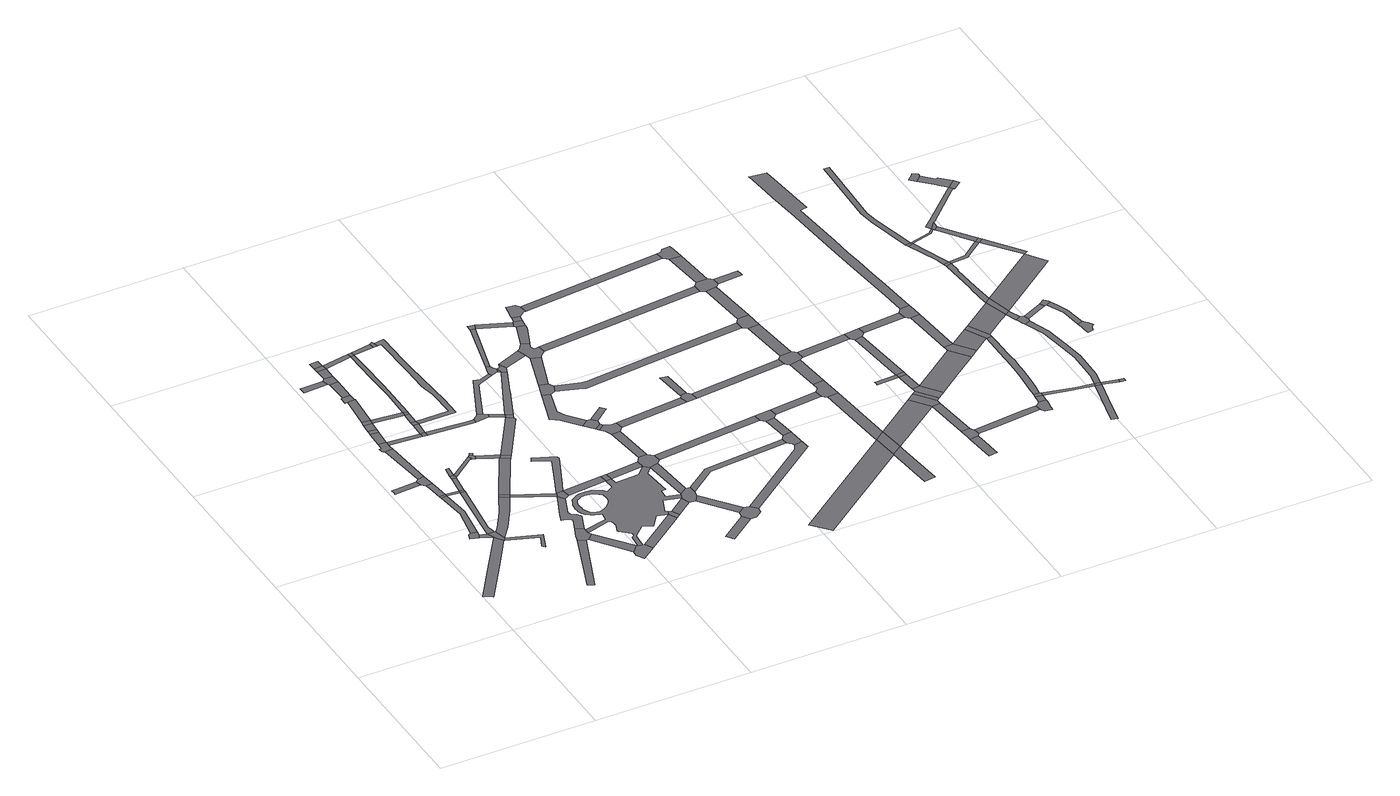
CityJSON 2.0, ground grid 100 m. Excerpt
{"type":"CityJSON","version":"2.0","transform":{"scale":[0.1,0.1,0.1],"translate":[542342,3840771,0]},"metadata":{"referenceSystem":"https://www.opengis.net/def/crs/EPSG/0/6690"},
"CityObjects":{
"road1":{"type":"Road","attributes":{"RoadStructureAttribute.sectionType":"1"},"geometry":[{"type":"MultiSurface","lod":"1","boundaries":[[[0,1,2,3,4,5,6,7,8]]]}]},
"road2":{"type":"Road","geometry":[{"type":"MultiSurface","lod":"1","boundaries":[[[9,10,11,12,13,14,15]]]}]},
"road3":{"type":"Road","attributes":{"RoadStructureAttribute.sectionType":"1"},"geometry":[{"type":"MultiSurface","lod":"1","boundaries":[[[13,12,0,16]]]}]},
"road4":{"type":"Road","geometry":[{"type":"MultiSurface","lod":"1","boundaries":[[[17,18,19,20,21]]]}]},
"road5":{"type":"Road","geometry":[{"type":"MultiSurface","lod":"1","boundaries":[[[16,0,8,22,23,24]]]}]},
"road6":{"type":"Road","attributes":{"RoadStructureAttribute.sectionType":"1"},"geometry":[{"type":"MultiSurface","lod":"1","boundaries":[[[25,26,27,28,9,15]]]}]},
"road7":{"type":"Road","geometry":[{"type":"MultiSurface","lod":"1","boundaries":[[[29,30,27,26]]]}]},
"road8":{"type":"Road","attributes":{"RoadStructureAttribute.sectionType":"1"},"geometry":[{"type":"MultiSurface","lod":"1","boundaries":[[[31,32,33,34,30,29]]]}]},
"road9":{"type":"Road","geometry":[{"type":"MultiSurface","lod":"1","boundaries":[[[35,36,17,21,33,32]]]}]},
"road10":{"type":"Road","attributes":{"RoadStructureAttribute.sectionType":"1"},"geometry":[{"type":"MultiSurface","lod":"1","boundaries":[[[37,38,16,24,39,40,41]]]}]},
"road11":{"type":"Road","attributes":{"RoadStructureAttribute.sectionType":"1"},"geometry":[{"type":"MultiSurface","lod":"1","boundaries":[[[42,43,44,45,46,22,8]]]}]},
"road12":{"type":"Road","attributes":{"RoadStructureAttribute.sectionType":"1"},"geometry":[{"type":"MultiSurface","lod":"1","boundaries":[[[29,26,37,47]]]}]},
"road13":{"type":"Road","attributes":{"RoadStructureAttribute.sectionType":"1"},"geometry":[{"type":"MultiSurface","lod":"1","boundaries":[[[48,49,50,36,35]]]}]},
"road14":{"type":"Road","geometry":[{"type":"MultiSurface","lod":"1","boundaries":[[[51,52,53,54,55,56,49,48,57,58,59]]]}]},
"road15":{"type":"Road","attributes":{"RoadStructureAttribute.sectionType":"1"},"geometry":[{"type":"MultiSurface","lod":"1","boundaries":[[[60,61,62,23,22,63,64,65,66,67,68]]]}]},
"road16":{"type":"Road","geometry":[{"type":"MultiSurface","lod":"1","boundaries":[[[47,37,41,69]]]}]},
"road17":{"type":"Road","attributes":{"RoadStructureAttribute.sectionType":"1"},"geometry":[{"type":"MultiSurface","lod":"1","boundaries":[[[70,71,72,73]]]}]},
"road18":{"type":"Road","attributes":{"RoadStructureAttribute.sectionType":"1"},"geometry":[{"type":"MultiSurface","lod":"1","boundaries":[[[74,75,76,51,59,77]]]}]},
"road19":{"type":"Road","attributes":{"RoadStructureAttribute.sectionType":"1"},"geometry":[{"type":"MultiSurface","lod":"1","boundaries":[[[78,47,69,79]]]}]},
"road20":{"type":"Road","geometry":[{"type":"MultiSurface","lod":"1","boundaries":[[[80,74,77,81]]]}]},
"road21":{"type":"Road","geometry":[{"type":"MultiSurface","lod":"1","boundaries":[[[82,78,79,83,84]]]}]},
"road22":{"type":"Road","attributes":{"RoadStructureAttribute.sectionType":"1"},"geometry":[{"type":"MultiSurface","lod":"1","boundaries":[[[85,80,81,86,87]]]}]},
"road23":{"type":"Road","geometry":[{"type":"MultiSurface","lod":"1","boundaries":[[[88,89,82,84]]]}]},
"road24":{"type":"Road","geometry":[{"type":"MultiSurface","lod":"1","boundaries":[[[90,85,87,91]]]}]},
"road25":{"type":"Road","geometry":[{"type":"MultiSurface","lod":"1","boundaries":[[[92,93,94,95,96,97]]]}]},
"road26":{"type":"Road","attributes":{"RoadStructureAttribute.sectionType":"1"},"geometry":[{"type":"MultiSurface","lod":"1","boundaries":[[[59,58,98,99]]]}]},
"road27":{"type":"Road","attributes":{"RoadStructureAttribute.sectionType":"1"},"geometry":[{"type":"MultiSurface","lod":"1","boundaries":[[[100,101,102,90,91]]]}]},
"road28":{"type":"Road","geometry":[{"type":"MultiSurface","lod":"1","boundaries":[[[103,60,68,104]]]}]},
"road29":{"type":"Road","attributes":{"RoadStructureAttribute.sectionType":"1"},"geometry":[{"type":"MultiSurface","lod":"1","boundaries":[[[105,84,83,106]]]}]},
"road30":{"type":"Road","geometry":[{"type":"MultiSurface","lod":"1","boundaries":[[[107,108,109,102,101,110,111,112]]]}]},
"road31":{"type":"Road","geometry":[{"type":"MultiSurface","lod":"1","boundaries":[[[113,114,70,73,115,116,117,118,119]]]}]},
"road32":{"type":"Road","attributes":{"RoadStructureAttribute.sectionType":"1"},"geometry":[{"type":"MultiSurface","lod":"1","boundaries":[[[120,107,112,121]]]}]},
"road33":{"type":"Road","attributes":{"RoadStructureAttribute.sectionType":"1"},"geometry":[{"type":"MultiSurface","lod":"1","boundaries":[[[91,87,122,123]]]}]},
"road34":{"type":"Road","geometry":[{"type":"MultiSurface","lod":"1","boundaries":[[[124,92,97,120,121,125]]]}]},
"road35":{"type":"Road","geometry":[{"type":"MultiSurface","lod":"1","boundaries":[[[99,98,126,127]]]}]},
"road36":{"type":"Road","attributes":{"RoadStructureAttribute.sectionType":"1"},"geometry":[{"type":"MultiSurface","lod":"1","boundaries":[[[128,129,124,125]]]}]},
"road37":{"type":"Road","attributes":{"RoadStructureAttribute.sectionType":"1"},"geometry":[{"type":"MultiSurface","lod":"1","boundaries":[[[116,115,130,131]]]}]},
"road38":{"type":"Road","attributes":{"RoadStructureAttribute.sectionType":"1"},"geometry":[{"type":"MultiSurface","lod":"1","boundaries":[[[132,99,127,133]]]}]},
"road39":{"type":"Road","attributes":{"RoadStructureAttribute.sectionType":"1"},"geometry":[{"type":"MultiSurface","lod":"1","boundaries":[[[104,68,134,135,136]]]}]},
"road40":{"type":"Road","geometry":[{"type":"MultiSurface","lod":"1","boundaries":[[[137,138,129,128,139]]]}]},
"road41":{"type":"Road","attributes":{"RoadStructureAttribute.sectionType":"1"},"geometry":[{"type":"MultiSurface","lod":"1","boundaries":[[[135,140,141,142,143,144,145,146,113,119,147,148,149,150,151]]]}]},
"road42":{"type":"Road","attributes":{"RoadStructureAttribute.sectionType":"1"},"geometry":[{"type":"MultiSurface","lod":"1","boundaries":[[[152,153,154,103,104,155,156,157,158]]]}]},
"road43":{"type":"Road","attributes":{"RoadStructureAttribute.sectionType":"1"},"geometry":[{"type":"MultiSurface","lod":"1","boundaries":[[[159,105,106,160,161,162,163]]]}]},
"road44":{"type":"Road","geometry":[{"type":"MultiSurface","lod":"1","boundaries":[[[164,132,133,165]]]}]},
"road45":{"type":"Road","attributes":{"RoadStructureAttribute.sectionType":"1"},"geometry":[{"type":"MultiSurface","lod":"1","boundaries":[[[166,167,168,138,137]]]}]},
"road46":{"type":"Road","geometry":[{"type":"MultiSurface","lod":"1","boundaries":[[[169,170,159,163]]]}]},
"road47":{"type":"Road","attributes":{"RoadStructureAttribute.sectionType":"1"},"geometry":[{"type":"MultiSurface","lod":"1","boundaries":[[[122,164,165,171]]]}]},
"road48":{"type":"Road","geometry":[{"type":"MultiSurface","lod":"1","boundaries":[[[123,122,171,172]]]}]},
"road49":{"type":"Road","geometry":[{"type":"MultiSurface","lod":"1","boundaries":[[[173,131,130,174,175,176,177,178,179]]]}]},
"road50":{"type":"Road","attributes":{"RoadStructureAttribute.sectionType":"1"},"geometry":[{"type":"MultiSurface","lod":"1","boundaries":[[[180,162,161,181,152,182]]]}]},
"road51":{"type":"Road","geometry":[{"type":"MultiSurface","lod":"1","boundaries":[[[183,136,135,151,184]]]}]},
"road52":{"type":"Road","attributes":{"RoadStructureAttribute.sectionType":"1"},"geometry":[{"type":"MultiSurface","lod":"1","boundaries":[[[185,137,139,186]]]}]},
"road53":{"type":"Road","attributes":{"RoadStructureAttribute.sectionType":"1"},"geometry":[{"type":"MultiSurface","lod":"1","boundaries":[[[187,188,127,126,189,190,191,192]]]}]},
"road54":{"type":"Road","attributes":{"RoadStructureAttribute.sectionType":"1"},"geometry":[{"type":"MultiSurface","lod":"1","boundaries":[[[193,194,195,186,196,197,198,123,172]]]}]},
"road55":{"type":"Road","geometry":[{"type":"MultiSurface","lod":"1","boundaries":[[[182,152,158,199]]]}]},
"road56":{"type":"Road","geometry":[{"type":"MultiSurface","lod":"1","boundaries":[[[200,185,186,195]]]}]},
"road57":{"type":"Road","attributes":{"RoadStructureAttribute.sectionType":"1"},"geometry":[{"type":"MultiSurface","lod":"1","boundaries":[[[201,202,203,204,205,206,207,208,209,210,211,212,213,214,215,136,183]]]}]},
"road58":{"type":"Road","attributes":{"RoadStructureAttribute.sectionType":"1"},"geometry":[{"type":"MultiSurface","lod":"1","boundaries":[[[216,217,218,219,220,221,222,223,224,225,226,227,228,229,230,231,232,233,165,133]]]}]},
"road59":{"type":"Road","attributes":{"RoadStructureAttribute.sectionType":"1"},"geometry":[{"type":"MultiSurface","lod":"1","boundaries":[[[234,183,184,235]]]}]},
"road60":{"type":"Road","attributes":{"RoadStructureAttribute.sectionType":"1"},"geometry":[{"type":"MultiSurface","lod":"1","boundaries":[[[236,177,176,237]]]}]},
"road61":{"type":"Road","geometry":[{"type":"MultiSurface","lod":"1","boundaries":[[[238,239,240,241,242,243,244,245,246,179,178,247,248,249,250,236,251,252,253,254,255,256,257,258,259,260,261,262,263,264,265,266,235,267,268,269,270,271,272,273,274,275,276,277,278,279,280,281,282,283,284,285,286,287,288,289,290,291,292,293,294,295,118,117,296,297],[298,299,300,301,302,303,304,305,306,307,308,309,310,311,312,313,314,315,316,317,318,319,320,321,322,323,324,325,326,327,328,329,330]]]}]},
"road62":{"type":"Road","attributes":{"RoadStructureAttribute.sectionType":"1"},"geometry":[{"type":"MultiSurface","lod":"1","boundaries":[[[331,182,199,332,333]]]}]},
"road63":{"type":"Road","attributes":{"RoadStructureAttribute.sectionType":"1"},"geometry":[{"type":"MultiSurface","lod":"1","boundaries":[[[334,200,195,335,336]]]}]},
"road64":{"type":"Road","geometry":[{"type":"MultiSurface","lod":"1","boundaries":[[[337,338,339,192,191,340,341,342]]]}]},
"road65":{"type":"Road","geometry":[{"type":"MultiSurface","lod":"1","boundaries":[[[343,334,336,226,225]]]}]},
"road66":{"type":"Road","attributes":{"RoadStructureAttribute.sectionType":"1"},"geometry":[{"type":"MultiSurface","lod":"1","boundaries":[[[341,340,344,331,345]]]}]},
"road67":{"type":"Road","geometry":[{"type":"MultiSurface","lod":"1","boundaries":[[[346,234,235,266]]]}]},
"road68":{"type":"Road","geometry":[{"type":"MultiSurface","lod":"1","boundaries":[[[251,236,237,347,348]]]}]},
"road69":{"type":"Road","geometry":[{"type":"MultiSurface","lod":"1","boundaries":[[[345,331,333,349]]]}]},
"road70":{"type":"Road","attributes":{"RoadStructureAttribute.sectionType":"1"},"geometry":[{"type":"MultiSurface","lod":"1","boundaries":[[[350,351,352,353,354,355,337,342,356,357,358,359,360]]]}]},
"road71":{"type":"Road","attributes":{"RoadStructureAttribute.sectionType":"1"},"geometry":[{"type":"MultiSurface","lod":"1","boundaries":[[[361,348,347,362]]]}]},
"road72":{"type":"Road","geometry":[{"type":"MultiSurface","lod":"1","boundaries":[[[363,346,266,261]]]}]},
"road73":{"type":"Road","attributes":{"RoadStructureAttribute.sectionType":"1"},"geometry":[{"type":"MultiSurface","lod":"1","boundaries":[[[364,365,366,367,345,349,368,369,370]]]}]},
"road74":{"type":"Road","attributes":{"RoadStructureAttribute.sectionType":"1"},"geometry":[{"type":"MultiSurface","lod":"1","boundaries":[[[371,372,373,374]]]}]},
"road75":{"type":"Road","geometry":[{"type":"MultiSurface","lod":"1","boundaries":[[[375,376,255,254,361,362,377,378,379,380]]]}]},
"road76":{"type":"Road","attributes":{"RoadStructureAttribute.sectionType":"1"},"geometry":[{"type":"MultiSurface","lod":"1","boundaries":[[[381,260,376,375]]]}]},
"road77":{"type":"Road","attributes":{"RoadStructureAttribute.sectionType":"1"},"geometry":[{"type":"MultiSurface","lod":"1","boundaries":[[[382,383,384,385,386,387,388,389,390,391]]]}]},
"road78":{"type":"Road","geometry":[{"type":"MultiSurface","lod":"1","boundaries":[[[392,393,394,350,360,395,396,397,398]]]}]},
"road79":{"type":"Road","attributes":{"RoadStructureAttribute.sectionType":"1"},"geometry":[{"type":"MultiSurface","lod":"1","boundaries":[[[378,377,399,400]]]}]},
"road80":{"type":"Road","geometry":[{"type":"MultiSurface","lod":"1","boundaries":[[[401,402,403,404,363,261,260,381,405,406]]]}]},
"road81":{"type":"Road","attributes":{"RoadStructureAttribute.sectionType":"1"},"geometry":[{"type":"MultiSurface","lod":"1","boundaries":[[[396,395,407,408,364]]]}]},
"road82":{"type":"Road","geometry":[{"type":"MultiSurface","lod":"1","boundaries":[[[388,387,409,410,411,412]]]}]},
"road83":{"type":"Road","attributes":{"RoadStructureAttribute.sectionType":"1"},"geometry":[{"type":"MultiSurface","lod":"1","boundaries":[[[413,414,402,401]]]}]},
"road84":{"type":"Road","attributes":{"RoadStructureAttribute.sectionType":"1"},"geometry":[{"type":"MultiSurface","lod":"1","boundaries":[[[410,409,415,416]]]}]},
"road85":{"type":"Road","geometry":[{"type":"MultiSurface","lod":"1","boundaries":[[[417,418,419,396,364,370,420,421,422]]]}]},
"road86":{"type":"Road","geometry":[{"type":"MultiSurface","lod":"1","boundaries":[[[400,399,371,374,423,424,425,426,427,428,429,430]]]}]},
"road87":{"type":"Road","geometry":[{"type":"MultiSurface","lod":"1","boundaries":[[[431,416,415,432,414,413,433,434]]]}]},
"road88":{"type":"Road","geometry":[{"type":"MultiSurface","lod":"1","boundaries":[[[435,382,391,436,437,438]]]}]},
"road89":{"type":"Road","attributes":{"RoadStructureAttribute.sectionType":"1"},"geometry":[{"type":"MultiSurface","lod":"1","boundaries":[[[439,392,398,440]]]}]},
"road90":{"type":"Road","geometry":[{"type":"MultiSurface","lod":"1","boundaries":[[[441,442,412,411]]]}]},
"road91":{"type":"Road","attributes":{"RoadStructureAttribute.sectionType":"1"},"geometry":[{"type":"MultiSurface","lod":"1","boundaries":[[[443,417,422,444]]]}]},
"road92":{"type":"Road","attributes":{"RoadStructureAttribute.sectionType":"1"},"geometry":[{"type":"MultiSurface","lod":"1","boundaries":[[[445,435,438,446]]]}]},
"road93":{"type":"Road","geometry":[{"type":"MultiSurface","lod":"1","boundaries":[[[447,448,439,440,449]]]}]},
"road94":{"type":"Road","geometry":[{"type":"MultiSurface","lod":"1","boundaries":[[[450,451,452,453,443,444,445,446,454,455,456,457,458,459]]]}]},
"road95":{"type":"Road","attributes":{"RoadStructureAttribute.sectionType":"1"},"geometry":[{"type":"MultiSurface","lod":"1","boundaries":[[[449,440,460,461]]]}]},
"road96":{"type":"Road","attributes":{"RoadStructureAttribute.sectionType":"1"},"geometry":[{"type":"MultiSurface","lod":"1","boundaries":[[[462,463,380,379,464,465]]]}]},
"road97":{"type":"Road","attributes":{"RoadStructureAttribute.sectionType":"1"},"geometry":[{"type":"MultiSurface","lod":"1","boundaries":[[[466,434,433,467]]]}]},
"road98":{"type":"Road","attributes":{"RoadStructureAttribute.sectionType":"1"},"geometry":[{"type":"MultiSurface","lod":"1","boundaries":[[[468,469,450,459,470,471]]]}]},
"road99":{"type":"Road","attributes":{"RoadStructureAttribute.sectionType":"1"},"geometry":[{"type":"MultiSurface","lod":"1","boundaries":[[[472,406,405,473,474]]]}]},
"road100":{"type":"Road","geometry":[{"type":"MultiSurface","lod":"1","boundaries":[[[475,461,460,468,471,476]]]}]},
"road101":{"type":"Road","attributes":{"RoadStructureAttribute.sectionType":"1"},"geometry":[{"type":"MultiSurface","lod":"1","boundaries":[[[477,478,479,480,481,482,430,429]]]}]},
"road102":{"type":"Road","attributes":{"RoadStructureAttribute.sectionType":"1"},"geometry":[{"type":"MultiSurface","lod":"1","boundaries":[[[483,475,476,484]]]}]},
"road103":{"type":"Road","geometry":[{"type":"MultiSurface","lod":"1","boundaries":[[[485,486,487,483,484,488,489,490,491]]]}]},
"road104":{"type":"Road","geometry":[{"type":"MultiSurface","lod":"1","boundaries":[[[492,493,494,466,467,495,496,497]]]}]},
"road105":{"type":"Road","geometry":[{"type":"MultiSurface","lod":"1","boundaries":[[[498,499,493,492]]]}]},
"road106":{"type":"Road","attributes":{"RoadStructureAttribute.sectionType":"1"},"geometry":[{"type":"MultiSurface","lod":"1","boundaries":[[[500,501,502,503,504]]]}]},
"road107":{"type":"Road","attributes":{"RoadStructureAttribute.sectionType":"1"},"geometry":[{"type":"MultiSurface","lod":"1","boundaries":[[[505,506,507,508,437,436,509,510,511,512]]]}]},
"road108":{"type":"Road","geometry":[{"type":"MultiSurface","lod":"1","boundaries":[[[513,514,515,462,465,516,481,480]]]}]},
"road109":{"type":"Road","attributes":{"RoadStructureAttribute.sectionType":"1"},"geometry":[{"type":"MultiSurface","lod":"1","boundaries":[[[517,518,515,514]]]}]},
"road110":{"type":"Road","geometry":[{"type":"MultiSurface","lod":"1","boundaries":[[[519,472,474,518,517,520,521,522]]]}]},
"road111":{"type":"Road","attributes":{"RoadStructureAttribute.sectionType":"1"},"geometry":[{"type":"MultiSurface","lod":"1","boundaries":[[[523,456,455,524]]]}]},
"road112":{"type":"Road","attributes":{"RoadStructureAttribute.sectionType":"1"},"geometry":[{"type":"MultiSurface","lod":"1","boundaries":[[[525,497,496,526]]]}]},
"road113":{"type":"Road","attributes":{"RoadStructureAttribute.sectionType":"1"},"geometry":[{"type":"MultiSurface","lod":"1","boundaries":[[[527,519,522,528]]]}]},
"road114":{"type":"Road","attributes":{"RoadStructureAttribute.sectionType":"1"},"geometry":[{"type":"MultiSurface","lod":"1","boundaries":[[[529,490,489,530]]]}]},
"road115":{"type":"Road","attributes":{"RoadStructureAttribute.sectionType":"1"},"geometry":[{"type":"MultiSurface","lod":"1","boundaries":[[[531,532,504,533,534]]]}]},
"road116":{"type":"Road","geometry":[{"type":"MultiSurface","lod":"1","boundaries":[[[535,500,504,532]]]}]},
"road117":{"type":"Road","attributes":{"RoadStructureAttribute.sectionType":"1"},"geometry":[{"type":"MultiSurface","lod":"1","boundaries":[[[536,537,538,500,535]]]}]},
"road118":{"type":"Road","geometry":[{"type":"MultiSurface","lod":"1","boundaries":[[[539,540,541,542,527,528,543,544,537,536]]]}]},
"road119":{"type":"Road","attributes":{"RoadStructureAttribute.sectionType":"1"},"geometry":[{"type":"MultiSurface","lod":"1","boundaries":[[[545,546,541,540]]]}]},
"road120":{"type":"Road","geometry":[{"type":"MultiSurface","lod":"1","boundaries":[[[547,548,549,550,525,526,546,545,551,552,553,554]]]}]},
"road121":{"type":"Road","attributes":{"RoadStructureAttribute.sectionType":"1"},"geometry":[{"type":"MultiSurface","lod":"1","boundaries":[[[555,556,550,549]]]}]},
"road122":{"type":"Road","attributes":{"RoadStructureAttribute.sectionType":"1"},"geometry":[{"type":"MultiSurface","lod":"1","boundaries":[[[557,558,559,535,532,560,561,562,563,564]]]}]},
"road123":{"type":"Road","geometry":[{"type":"MultiSurface","lod":"1","boundaries":[[[565,566,505,512,556,555]]]}]},
"road124":{"type":"Road","attributes":{"RoadStructureAttribute.sectionType":"1"},"geometry":[{"type":"MultiSurface","lod":"1","boundaries":[[[567,568,566,565]]]}]},
"road125":{"type":"Road","geometry":[{"type":"MultiSurface","lod":"1","boundaries":[[[569,570,571,572,523,524,568,567,573,574,575]]]}]},
"road126":{"type":"Road","attributes":{"RoadStructureAttribute.sectionType":"1"},"geometry":[{"type":"MultiSurface","lod":"1","boundaries":[[[576,577,578,579,580,581,582,583]]]}]},
"road127":{"type":"Road","attributes":{"RoadStructureAttribute.sectionType":"1"},"geometry":[{"type":"MultiSurface","lod":"1","boundaries":[[[584,572,571,585]]]}]},
"road128":{"type":"Road","geometry":[{"type":"MultiSurface","lod":"1","boundaries":[[[586,587,588,589,581,580,590,591]]]}]},
"road129":{"type":"Road","attributes":{"RoadStructureAttribute.sectionType":"1"},"geometry":[{"type":"MultiSurface","lod":"1","boundaries":[[[592,554,553,593]]]}]},
"road130":{"type":"Road","geometry":[{"type":"MultiSurface","lod":"1","boundaries":[[[594,595,596,597,598,529,530,599,584,585]]]}]},
"road131":{"type":"Road","geometry":[{"type":"MultiSurface","lod":"1","boundaries":[[[600,601,602,603,604]]]}]},
"road132":{"type":"Road","attributes":{"RoadStructureAttribute.sectionType":"1"},"geometry":[{"type":"MultiSurface","lod":"1","boundaries":[[[605,564,587,586]]]}]},
"road133":{"type":"Road","geometry":[{"type":"MultiSurface","lod":"1","boundaries":[[[606,557,564,605,607,608]]]}]},
"road134":{"type":"Road","attributes":{"RoadStructureAttribute.sectionType":"1"},"geometry":[{"type":"MultiSurface","lod":"1","boundaries":[[[609,606,608,610]]]}]},
"road135":{"type":"Road","geometry":[{"type":"MultiSurface","lod":"1","boundaries":[[[611,612,613,575,574]]]}]},
"road136":{"type":"Road","attributes":{"RoadStructureAttribute.sectionType":"1"},"geometry":[{"type":"MultiSurface","lod":"1","boundaries":[[[614,604,615,616,617]]]}]},
"road137":{"type":"Road","geometry":[{"type":"MultiSurface","lod":"1","boundaries":[[[617,616,618,609,610,619]]]}]},
"road138":{"type":"Road","geometry":[{"type":"MultiSurface","lod":"1","boundaries":[[[620,600,604,614]]]}]},
"road139":{"type":"Road","attributes":{"RoadStructureAttribute.sectionType":"1"},"geometry":[{"type":"MultiSurface","lod":"1","boundaries":[[[621,622,623,600,620]]]}]},
"road140":{"type":"Road","geometry":[{"type":"MultiSurface","lod":"1","boundaries":[[[624,592,593,622,621,625]]]}]},
"road141":{"type":"Road","attributes":{"RoadStructureAttribute.sectionType":"1"},"geometry":[{"type":"MultiSurface","lod":"1","boundaries":[[[626,627,628,629,630,591,590,631,632]]]}]},
"road142":{"type":"Road","attributes":{"RoadStructureAttribute.sectionType":"1"},"geometry":[{"type":"MultiSurface","lod":"1","boundaries":[[[633,634,635,636,617,619,637,638,639]]]}]},
"road143":{"type":"Road","attributes":{"RoadStructureAttribute.sectionType":"1"},"geometry":[{"type":"MultiSurface","lod":"1","boundaries":[[[640,624,625,641]]]}]},
"road144":{"type":"Road","geometry":[{"type":"MultiSurface","lod":"1","boundaries":[[[642,643,626,632,644,645,646,647,648,649,650]]]}]},
"road145":{"type":"Road","attributes":{"RoadStructureAttribute.sectionType":"1"},"geometry":[{"type":"MultiSurface","lod":"1","boundaries":[[[651,642,650,652,653]]]}]},
"road146":{"type":"Road","geometry":[{"type":"MultiSurface","lod":"1","boundaries":[[[654,655,656,633,639,657]]]}]},
"road147":{"type":"Road","geometry":[{"type":"MultiSurface","lod":"1","boundaries":[[[658,651,653,659,660]]]}]},
"road148":{"type":"Road","attributes":{"RoadStructureAttribute.sectionType":"1"},"geometry":[{"type":"MultiSurface","lod":"1","boundaries":[[[661,662,655,654]]]}]},
"road149":{"type":"Road","geometry":[{"type":"MultiSurface","lod":"1","boundaries":[[[663,664,665,666,667,640,641,668,669,662,661]]]}]},
"road150":{"type":"Road","attributes":{"RoadStructureAttribute.sectionType":"1"},"geometry":[{"type":"MultiSurface","lod":"1","boundaries":[[[670,671,654,657,672,673]]]}]},
"road151":{"type":"Road","attributes":{"RoadStructureAttribute.sectionType":"1"},"geometry":[{"type":"MultiSurface","lod":"1","boundaries":[[[674,675,676,677,678,679,680,681,682,683,673,684,685,686,687,688,689,690,691,658,660]]]}]},
"road152":{"type":"Road","attributes":{"RoadStructureAttribute.sectionType":"1"},"geometry":[{"type":"MultiSurface","lod":"1","boundaries":[[[692,693,659,653,694,695,696,697]]]}]},
"road153":{"type":"Road","geometry":[{"type":"MultiSurface","lod":"1","boundaries":[[[698,670,673,683,699]]]}]},
"road154":{"type":"Road","attributes":{"RoadStructureAttribute.sectionType":"1"},"geometry":[{"type":"MultiSurface","lod":"1","boundaries":[[[700,701,702,703,704,705,706,707,665,664,708,709,710,711,712,713,714,715,716,717,718]]]}]},
"road155":{"type":"Road","attributes":{"RoadStructureAttribute.sectionType":"1"},"geometry":[{"type":"MultiSurface","lod":"1","boundaries":[[[696,719,720,721,722,723]]]}]},
"road156":{"type":"Road","attributes":{"RoadStructureAttribute.sectionType":"1"},"geometry":[{"type":"MultiSurface","lod":"1","boundaries":[[[724,725,698,699,726,727,728]]]}]},
"road157":{"type":"Road","geometry":[{"type":"MultiSurface","lod":"1","boundaries":[[[697,696,723,729]]]}]},
"road158":{"type":"Road","attributes":{"RoadStructureAttribute.sectionType":"1"},"geometry":[{"type":"MultiSurface","lod":"1","boundaries":[[[729,723,730,731]]]}]},
"road159":{"type":"Road","attributes":{"RoadStructureAttribute.sectionType":"1"},"geometry":[{"type":"MultiSurface","lod":"1","boundaries":[[[732,733,734,735,736,737,738,739,740,741,742,697,729]]]}]},
"road160":{"type":"Road","geometry":[{"type":"MultiSurface","lod":"1","boundaries":[[[743,724,728,744]]]}]},
"road161":{"type":"Road","geometry":[{"type":"MultiSurface","lod":"1","boundaries":[[[731,730,745,746,747]]]}]},
"road162":{"type":"Road","attributes":{"RoadStructureAttribute.sectionType":"1"},"geometry":[{"type":"MultiSurface","lod":"1","boundaries":[[[748,744,728,749,750]]]}]},
"road163":{"type":"Road","geometry":[{"type":"MultiSurface","lod":"1","boundaries":[[[751,750,749,752,753,737,736,754,755,756]]]}]},
"road164":{"type":"Road","attributes":{"RoadStructureAttribute.sectionType":"1"},"geometry":[{"type":"MultiSurface","lod":"1","boundaries":[[[757,758,759,760,761,762,763,764,724,743]]]}]},
"road165":{"type":"Road","geometry":[{"type":"MultiSurface","lod":"1","boundaries":[[[765,766,767,768]]]}]},
"road166":{"type":"Road","attributes":{"RoadStructureAttribute.sectionType":"1"},"geometry":[{"type":"MultiSurface","lod":"1","boundaries":[[[769,768,767,770,771,772,773]]]}]},
"road167":{"type":"Road","geometry":[{"type":"MultiSurface","lod":"1","boundaries":[[[773,772,774,761,760]]]}]},
"road168":{"type":"Road","attributes":{"RoadStructureAttribute.sectionType":"1"},"geometry":[{"type":"MultiSurface","lod":"1","boundaries":[[[775,756,755,776,777]]]}]},
"road169":{"type":"Road","attributes":{"RoadStructureAttribute.sectionType":"1"},"geometry":[{"type":"MultiSurface","lod":"1","boundaries":[[[778,779,780,766,765,781,782,783]]]}]},
"road170":{"type":"Road","attributes":{"RoadStructureAttribute.sectionType":"1"},"geometry":[{"type":"MultiSurface","lod":"1","boundaries":[[[784,785,786,765,768,787,788,789]]]}]},
"road171":{"type":"Road","geometry":[{"type":"MultiSurface","lod":"1","boundaries":[[[790,775,777,791,792,793]]]}]},
"road172":{"type":"Road","attributes":{"RoadStructureAttribute.sectionType":"1"},"geometry":[{"type":"MultiSurface","lod":"1","boundaries":[[[794,795,792,791,796,797,798,799]]]}]},
"road173":{"type":"Road","geometry":[{"type":"MultiSurface","lod":"1","boundaries":[[[800,799,798,801,802,803,804,805,806,807,808,809]]]}]},
"road174":{"type":"Road","attributes":{"RoadStructureAttribute.sectionType":"1"},"geometry":[{"type":"MultiSurface","lod":"1","boundaries":[[[810,811,773,760,812,813]]]}]},
"road175":{"type":"Road","attributes":{"RoadStructureAttribute.sectionType":"1"},"geometry":[{"type":"MultiSurface","lod":"1","boundaries":[[[814,815,743,744,816]]]}]},
"road176":{"type":"Road","geometry":[{"type":"MultiSurface","lod":"1","boundaries":[[[817,784,789,818,819]]]}]},
"road177":{"type":"Road","attributes":{"RoadStructureAttribute.sectionType":"1"},"geometry":[{"type":"MultiSurface","lod":"1","boundaries":[[[820,819,818,821,810,822]]]}]},
"road178":{"type":"Road","geometry":[{"type":"MultiSurface","lod":"1","boundaries":[[[822,810,813,823]]]}]},
"road179":{"type":"Road","attributes":{"RoadStructureAttribute.sectionType":"1"},"geometry":[{"type":"MultiSurface","lod":"1","boundaries":[[[823,813,814,824]]]}]},
"road180":{"type":"Road","attributes":{"RoadStructureAttribute.sectionType":"1"},"geometry":[{"type":"MultiSurface","lod":"1","boundaries":[[[825,826,827,828,829,830,831,784,817,832,833,834,835]]]}]},
"road181":{"type":"Road","geometry":[{"type":"MultiSurface","lod":"1","boundaries":[[[836,837,838,839,840,841,842]]]}]},
"road182":{"type":"Road","attributes":{"RoadStructureAttribute.sectionType":"1"},"geometry":[{"type":"MultiSurface","lod":"1","boundaries":[[[843,844,845,846,840,839,847,848,849,825,850]]]}]},
"road183":{"type":"Road","geometry":[{"type":"MultiSurface","lod":"1","boundaries":[[[850,825,835,851,852]]]}]}
},
"vertices":[
[328,848,0],[310,824,0],[280,780,0],[180,631,0],[2,369,0],[53,334,0],[230,597,0],[329,745,0],[363,794,0],
[229,945,0],[212,936,0],[198,900,0],[250,882,0],[264,911,0],[265,915,0],[268,938,0],
[309,895,0],
[191,1534,0],[27,1522,0],[28,1502,0],[29,1482,0],[199,1494,0],
[379,815,0],[362,892,0],[354,895,0],
[299,1149,0],[280,1330,0],[243,1323,0],[266,1143,0],
[278,1349,0],[241,1342,0],
[267,1447,0],[264,1480,0],[224,1473,0],[228,1443,0],
[255,1562,0],[214,1552,0],
[363,1323,0],[317,958,0],[353,918,0],[345,948,0],[392,1320,0],
[367,793,0],[562,725,0],[528,647,0],[545,630,0],[589,743,0],
[366,1343,0],
[224,1881,0],[173,1876,0],[213,1557,0],
[171,1960,0],[169,1917,0],[168,1914,0],[155,1913,0],[157,1888,0],[164,1882,0],[220,1919,0],[220,1920,0],[222,1957,0],
[536,1184,0],[465,1044,0],[388,923,0],[384,822,0],[442,895,0],[532,1040,0],[544,1062,0],[588,1150,0],[590,1150,0],
[394,1340,0],
[732,603,0],[577,188,0],[616,171,0],[778,578,0],
[176,2066,0],[177,2064,0],[176,2062,0],[231,2062,0],
[383,1467,0],[410,1461,0],
[177,2099,0],[234,2094,0],
[386,1493,0],[418,1468,0],[407,1489,0],
[184,2159,0],[238,2155,0],[239,2157,0],
[417,1563,0],[396,1565,0],
[188,2192,0],[242,2187,0],
[183,2651,0],[35,2645,0],[33,2645,0],[36,2623,0],[38,2602,0],[193,2611,0],
[431,1908,0],[432,1939,0],
[243,2191,0],[261,2407,0],[210,2402,0],
[545,1203,0],[603,1174,0],
[566,1611,0],[576,1593,0],
[208,2455,0],[195,2449,0],[196,2402,0],[258,2408,0],[257,2440,0],[257,2456,0],
[773,707,0],[746,642,0],[795,578,0],[832,620,0],[821,634,0],[820,668,0],[820,680,0],
[202,2603,0],[256,2603,0],
[438,2141,0],[440,2169,0],
[200,2666,0],[256,2667,0],
[461,1906,0],[462,1939,0],
[255,2749,0],[197,2747,0],
[964,352,0],[1004,398,0],
[434,2031,0],[469,2029,0],
[831,1033,0],[833,1032,0],[842,1059,0],
[253,2784,0],[196,2782,0],[257,2750,0],
[765,872,0],[747,829,0],[743,817,0],[755,812,0],[757,812,0],[797,796,0],[803,784,0],[867,800,0],[849,825,0],[820,840,0],[813,869,0],[862,990,0],
[721,1517,0],[708,1499,0],[555,1222,0],[604,1175,0],[606,1180,0],[759,1461,0],[774,1484,0],
[578,1620,0],[571,1583,0],[595,1572,0],[603,1601,0],[598,1613,0],
[435,2058,0],[466,2057,0],
[252,2787,0],[248,2839,0],[194,2832,0],
[605,1628,0],[588,1640,0],
[467,2141,0],
[468,2159,0],
[1011,390,0],[961,314,0],[988,263,0],[1079,332,0],[1052,385,0],[1040,386,0],[1014,389,0],
[709,1559,0],[689,1531,0],[740,1542,0],
[886,1064,0],[895,1012,0],
[429,2815,0],[434,2789,0],
[748,1917,0],[715,1917,0],[495,1904,0],[693,1891,0],[763,1890,0],[765,1920,0],
[470,2461,0],[463,2679,0],[459,2793,0],[439,2554,0],[439,2489,0],[446,2361,0],
[788,1508,0],
[454,2820,0],
[913,1124,0],[1018,1357,0],[1013,1375,0],[1003,1379,0],[976,1392,0],[880,1436,0],[871,1421,0],[863,1406,0],[864,1405,0],[960,1358,0],[968,1354,0],[876,1140,0],[873,1133,0],[847,1071,0],[844,1065,0],
[707,2029,0],[709,2029,0],[709,2031,0],[710,2166,0],[689,2536,0],[686,2623,0],[679,2844,0],[678,2851,0],[672,2850,0],[614,2842,0],[620,2812,0],[646,2815,0],[654,2516,0],[655,2430,0],[656,2351,0],[661,2321,0],[674,2246,0],[679,2059,0],
[1142,1090,0],[1146,1037,0],
[1311,579,0],[1337,529,0],
[997,655,0],[998,627,0],[983,592,0],[978,577,0],[981,565,0],[1041,513,0],[1042,498,0],[1037,490,0],[1022,477,0],[1049,480,0],[1121,551,0],[1184,522,0],[1243,602,0],[1320,608,0],[1303,615,0],[1344,718,0],[1451,687,0],[1463,719,0],[1376,746,0],[1381,803,0],[1411,806,0],[1393,991,0],[1433,1034,0],[1398,1063,0],[1343,1004,0],[1249,1000,0],[1202,997,0],[1189,991,0],[1184,1041,0],[1153,970,0],[1112,943,0],[1111,943,0],[1107,943,0],[1089,961,0],[1056,982,0],[1054,983,0],[1032,995,0],[1007,997,0],[974,999,0],[949,994,0],[929,986,0],[916,978,0],[912,976,0],[894,964,0],[885,941,0],[872,918,0],[871,905,0],[868,878,0],[868,853,0],[869,850,0],[878,821,0],[891,801,0],[916,784,0],[936,772,0],[966,762,0],[982,760,0],[981,757,0],[969,704,0],[975,682,0],[987,675,0],[1009,800,0],[994,795,0],[976,789,0],[959,794,0],[938,804,0],[926,814,0],[913,836,0],[905,859,0],[905,860,0],[903,884,0],[903,898,0],[902,909,0],[910,929,0],[920,946,0],[930,951,0],[934,953,0],[952,962,0],[979,967,0],[1007,962,0],[1032,952,0],[1034,951,0],[1052,940,0],[1067,923,0],[1072,903,0],[1073,895,0],[1073,880,0],[1068,860,0],[1056,840,0],[1047,832,0],[1040,825,0],[1035,819,0],[1033,817,0],[1024,811,0],
[935,1853,0],[979,1810,0],[974,1826,0],
[587,2843,0],[462,2793,0],[590,2808,0],
[806,1959,0],[802,1950,0],[787,1935,0],[853,1900,0],[862,1925,0],[835,1940,0],
[608,2857,0],
[933,1854,0],[945,1878,0],
[1180,1094,0],
[1365,550,0],[1339,600,0],
[985,1853,0],
[1049,2272,0],[1045,2271,0],[977,2246,0],[965,2250,0],[942,2259,0],[937,2248,0],[950,2204,0],[956,2207,0],[966,2210,0],[1054,2248,0],[1058,2249,0],
[1449,682,0],[1469,630,0],
[1395,1117,0],
[1121,2258,0],[1118,2249,0],[1038,2078,0],[948,1884,0],[1075,2062,0],[1079,2071,0],[1149,2236,0],
[1670,370,0],[1496,238,0],[1530,194,0],[1703,325,0],
[1516,761,0],[1466,724,0],[1509,625,0],[1539,670,0],[1545,705,0],[1543,755,0],
[1488,1048,0],
[1217,1945,0],[1152,1738,0],[1146,1720,0],[1154,1714,0],[1198,1681,0],[1284,1574,0],[1328,1609,0],[1244,1715,0],[1218,1766,0],[1267,1929,0],
[1066,2341,0],[1059,2313,0],[1050,2276,0],[1101,2268,0],[1111,2293,0],[1099,2314,0],[1088,2333,0],
[1674,407,0],[1718,439,0],
[1475,1155,0],[1421,1150,0],[1410,1136,0],[1407,1131,0],[1512,1075,0],[1507,1129,0],
[1108,2265,0],[1118,2259,0],
[1335,1511,0],[1379,1546,0],[1381,1577,0],[1354,1606,0],
[1448,1426,0],[1391,1423,0],
[1349,1493,0],[1393,1528,0],
[1145,2329,0],[1143,2328,0],[1135,2300,0],[1156,2253,0],[1165,2276,0],[1166,2279,0],
[1721,324,0],[1723,324,0],[1740,323,0],[1784,355,0],[1787,371,0],[1787,374,0],[1791,392,0],[1755,435,0],
[1439,1506,0],[1373,1464,0],[1472,1456,0],[1467,1509,0],
[1249,2042,0],[1300,1944,0],[1320,1994,0],[1301,2026,0],
[1157,2701,0],[1187,2696,0],
[1479,1656,0],[1454,1687,0],
[1300,2393,0],[1319,2333,0],
[1329,2296,0],[1390,2274,0],
[1192,2736,0],[1160,2738,0],[1202,2732,0],
[1349,2447,0],[1322,2410,0],[1321,2407,0],[1309,2399,0],[1396,2289,0],[1430,2317,0],[1425,2371,0],[1393,2368,0],[1382,2393,0],[1396,2428,0],
[1393,2618,0],[1405,2651,0],
[2225,925,0],[1703,877,0],[1718,837,0],[2227,884,0],
[1903,1554,0],[1917,1501,0],
[1403,2603,0],[1400,2591,0],[1452,2566,0],[1457,2594,0],
[2193,1201,0],[1893,1115,0],[2199,1148,0],
[1413,2655,0],[1465,2646,0],
[2319,793,0],[2322,794,0],[2321,801,0],[2315,852,0],[2261,843,0],[2241,803,0],
[1421,2695,0],[1472,2685,0],
[1441,2802,0],[1434,2765,0],[1424,2714,0],[1510,2712,0],[1523,2714,0],[1517,2768,0],[1495,2792,0],
[1955,1581,0],[1914,1577,0],[1916,1566,0],[1974,1507,0],[1984,1508,0],[1978,1561,0],
[1939,1774,0],[1891,1783,0],
[2697,671,0],[1966,119,0],[2064,3,0],[2713,494,0],[2715,496,0],
[2529,2052,0],[2014,2000,0],[1516,1950,0],[1479,1949,0],[1460,1894,0],[1474,1889,0],[2019,1944,0],[2532,1996,0],
[2313,867,0],[2302,965,0],[2248,956,0],[2258,859,0],
[2283,1130,0],[2227,1125,0],
[2301,1213,0],[2293,1143,0],[2295,1145,0],[2307,1160,0],
[2487,2479,0],[2487,2422,0],
[2573,1622,0],[2580,1569,0],
[2609,1245,0],[2616,1190,0],
[2445,2861,0],[2451,2806,0],
[2787,527,0],[2784,550,0],[2748,184,0],[2822,192,0],
[2765,723,0],
[2719,1177,0],[2646,1170,0],[2695,693,0],
[2704,1324,0],[2702,1324,0],[2631,1317,0],[2636,1272,0],[2632,1179,0],[2643,1172,0],
[2679,1562,0],[2607,1547,0],
[2684,1646,0],[2674,1652,0],[2670,1655,0],[2598,1652,0],[2682,1564,0],[2684,1565,0],[2703,1578,0],[2700,1636,0],
[2637,1980,0],[2562,1973,0],
[3039,930,0],[2808,755,0],[2769,725,0],[2822,578,0],[2859,606,0],[2898,635,0],[3118,801,0],[3130,810,0],
[2626,2089,0],[2552,2081,0],
[2593,2417,0],[2520,2402,0],
[2596,2500,0],[2587,2508,0],[2583,2511,0],[2510,2509,0],[2596,2420,0],[2614,2435,0],[2611,2488,0],
[3238,305,0],[3237,313,0],[3231,366,0],[3228,396,0],[3224,432,0],[3169,426,0],[3188,232,0],[3243,238,0],
[2481,2781,0],[2556,2777,0],
[3216,519,0],[3160,514,0],[3165,470,0],[3165,467,0],[3239,452,0],[3233,494,0],
[3018,1667,0],[3023,1613,0],
[2552,2816,0],[2548,2853,0],[2544,2892,0],[2490,2886,0],[2473,2864,0],[2458,2800,0],
[3092,1178,0],[2949,1171,0],[2951,1156,0],[2952,1141,0],[3094,1150,0],
[3184,816,0],
[3089,968,0],[3182,832,0],[3180,848,0],
[3112,985,0],[3203,865,0],
[2777,2449,0],[2775,2474,0],[2773,2499,0],
[3146,1156,0],[3096,1135,0],[3109,1016,0],[3160,1021,0],
[3110,1001,0],[3251,901,0],
[3143,1183,0],
[3099,1602,0],[3048,1589,0],[3091,1184,0],
[3116,1677,0],[3121,1624,0],
[3652,540,0],[3566,533,0],[3531,530,0],[3488,524,0],[3463,522,0],[3339,462,0],[3656,494,0],
[3464,1250,0],[3256,1094,0],[3211,1060,0],[3173,1031,0],[3302,940,0],[3421,1031,0],[3554,1131,0],
[3389,1703,0],[3398,1651,0],
[3685,564,0],[3663,541,0],[3676,469,0],[3719,461,0],[3723,489,0],[3726,512,0],[3727,517,0],[3730,549,0],[3731,561,0],
[3689,616,0],[3734,605,0],[3735,612,0],
[3518,1292,0],[3460,1286,0],[3462,1268,0],[3608,1173,0],
[3692,641,0],[3737,637,0],[3730,639,0],
[3487,1637,0],[3425,1631,0],
[3481,1699,0],[3477,1742,0],[3415,1735,0],[3406,1724,0],[3401,1718,0],[3414,1639,0],[3415,1638,0],
[3645,1388,0],[3528,1299,0],[3711,1250,0],[3715,1253,0],
[3729,639,0],[3737,700,0],[3746,777,0],[3752,872,0],[3754,954,0],[3756,987,0],[3753,1028,0],[3750,1069,0],[3749,1197,0],[3747,1253,0],[3712,1096,0],[3713,1027,0],[3713,1026,0],[3713,1014,0],[3712,919,0],[3707,834,0],[3697,704,0],[3697,702,0],
[3952,590,0],[3937,593,0],[3902,578,0],[3941,571,0],[4042,553,0],[4047,575,0],
[3676,1411,0],[3746,1276,0],
[3259,3279,0],[3259,3277,0],[3276,3107,0],[3284,3035,0],[3303,2849,0],[3344,2438,0],[3364,2239,0],[3400,1892,0],[3468,1826,0],[3451,1989,0],[3437,2116,0],[3424,2256,0],[3410,2366,0],[3399,2503,0],[3363,2853,0],[3372,2855,0],[3386,2858,0],[3410,2863,0],[3368,3267,0],
[3968,219,0],[3968,218,0],[4007,210,0],[4033,335,0],[4080,547,0],
[3874,1561,0],[3804,1508,0],[3871,1370,0],[3895,1388,0],[3919,1406,0],
[4083,567,0],
[4185,522,0],[4190,544,0],
[4101,651,0],[4107,854,0],[4085,991,0],[4059,1149,0],[4009,1286,0],[3974,1266,0],[4023,1141,0],[4049,985,0],[4070,853,0],[4066,657,0],[4050,586,0],
[3909,1587,0],[3950,1431,0],
[4198,519,0],[4219,517,0],[4221,541,0],
[3953,1425,0],[3947,1334,0],[3982,1354,0],
[4002,1343,0],[3954,1317,0],[3964,1291,0],[4013,1304,0],[4013,1307,0],[4005,1342,0],
[3896,1732,0],[3880,1915,0],[3883,1917,0],[3878,1991,0],[3843,1981,0],[3861,1729,0],[3863,1705,0],[3873,1572,0],
[3771,2279,0],[3732,2276,0],[3742,2252,0],[3777,2266,0],
[3856,2062,0],[3825,2052,0],[3826,2045,0],[3837,2003,0],[3875,2014,0],
[3840,1994,0],
[4139,1406,0],[4055,1327,0],[4154,1374,0],
[3671,3148,0],[3653,2667,0],[3666,2564,0],[3700,2570,0],[3687,2655,0],[3707,3147,0],
[3940,2343,0],[3916,2321,0],[3910,2316,0],[3918,2306,0],[3924,2312,0],[3945,2333,0],
[4176,1433,0],[4169,1381,0],[4200,1395,0],[4194,1409,0],
[4250,1282,0],[4220,1351,0],[4185,1346,0],[4218,1269,0],[4238,1135,0],[4272,1143,0],
[4275,1139,0],[4244,1095,0],[4247,1069,0],[4253,1032,0],[4288,1040,0],[4289,1045,0],[4297,1071,0],[4297,1072,0],[4314,1085,0],[4296,1120,0],
[4102,2120,0],[3988,2026,0],[3991,2001,0],[4117,2100,0],
[4292,1877,0],[3910,1589,0],[4378,1754,0],
[3979,2392,0],[3951,2325,0],[3976,2352,0],
[4002,2317,0],[3973,2296,0],[4132,2142,0],
[4147,2122,0],
[4316,1896,0],
[4216,2655,0],[4206,2646,0],[4190,2631,0],[3969,2422,0],[3927,2383,0],[3920,2376,0],[3930,2360,0],[3989,2401,0],[4209,2611,0],[4225,2627,0],[4233,2634,0],
[4092,2870,0],[4086,2864,0],[4049,2828,0],[4081,2794,0],[4120,2831,0],[4122,2846,0],[4122,2851,0],
[4255,2716,0],[4204,2766,0],[4202,2765,0],[4186,2763,0],[4157,2716,0],[4176,2697,0],[4210,2662,0],[4268,2703,0],
[4238,2628,0],[4295,2670,0]
]}
